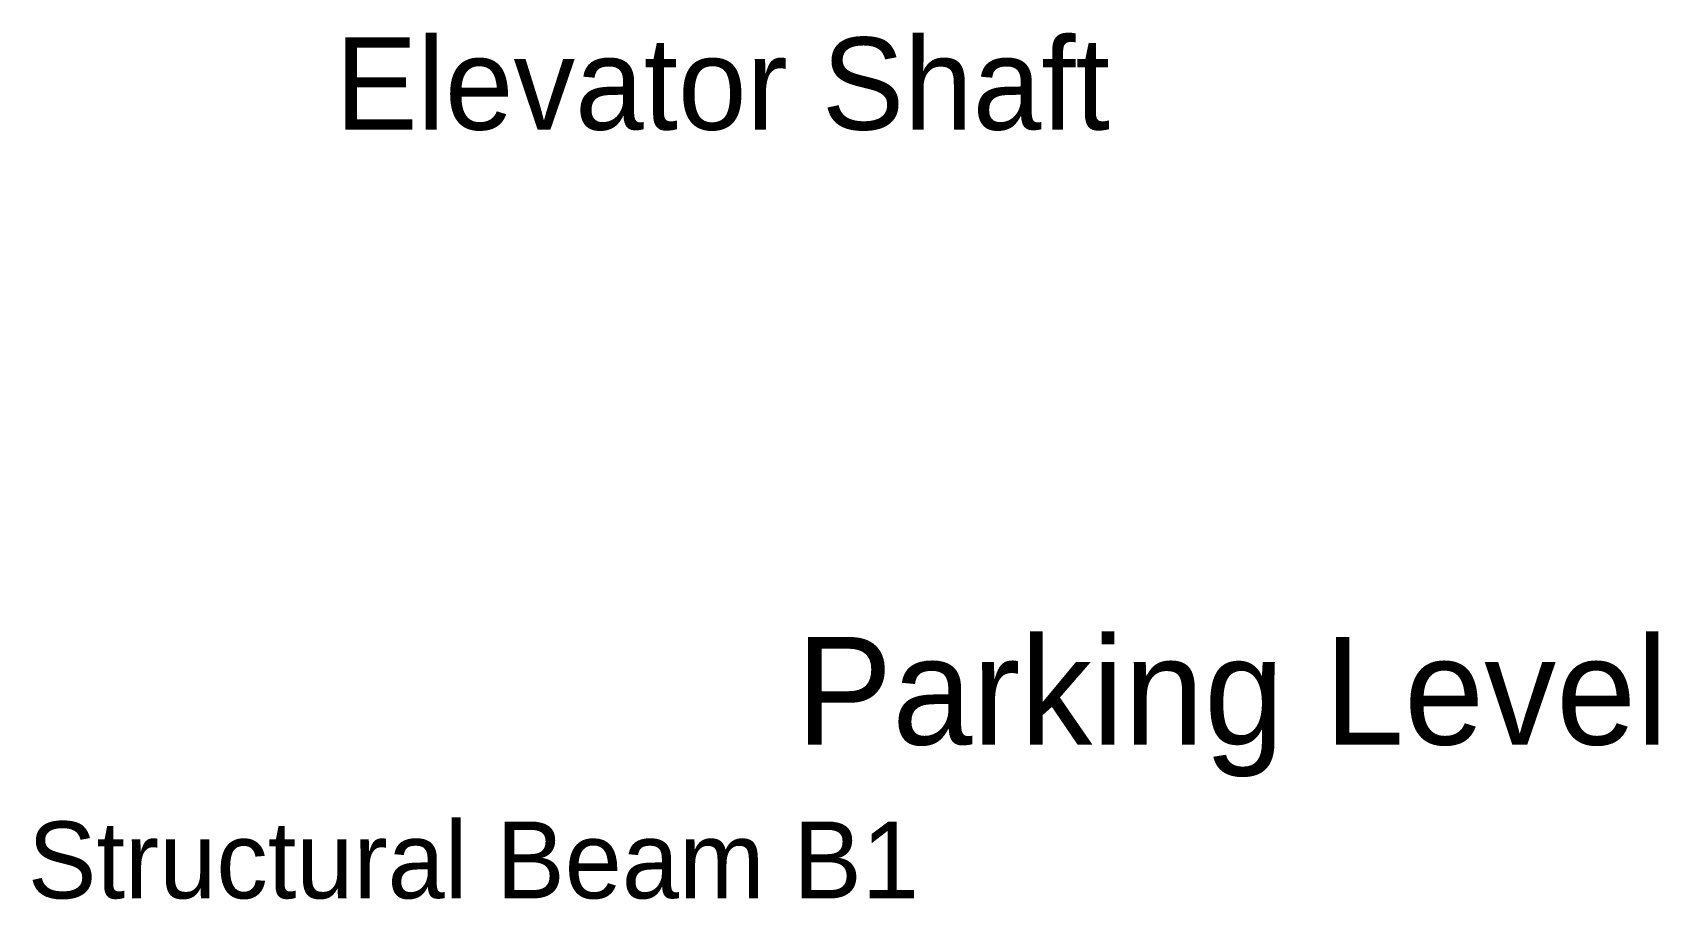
# Model space of a CAD drawing. Header units: metres. Extents: x 5.2 to 58, y 5 to 33.2.
import ezdxf

# ---------------------------------------------------------------- set-up
doc = ezdxf.new("R2010")
doc.units = ezdxf.units.M

msp = doc.modelspace()

# ---------------------------------------------------------------- texts
at = {"layer": 'Layer1'}
msp.add_text('Structural Beam B1', height=2.5, dxfattribs=at).set_placement((5, 5))
at = {"layer": 'Layer2'}
msp.add_text('Elevator Shaft', height=3, dxfattribs=at).set_placement((15, 30))
at = {"layer": 'Layer3'}
msp.add_text('Parking Level', height=3.5, dxfattribs=at).set_placement((30, 10))

doc.saveas('drawing.dxf')
